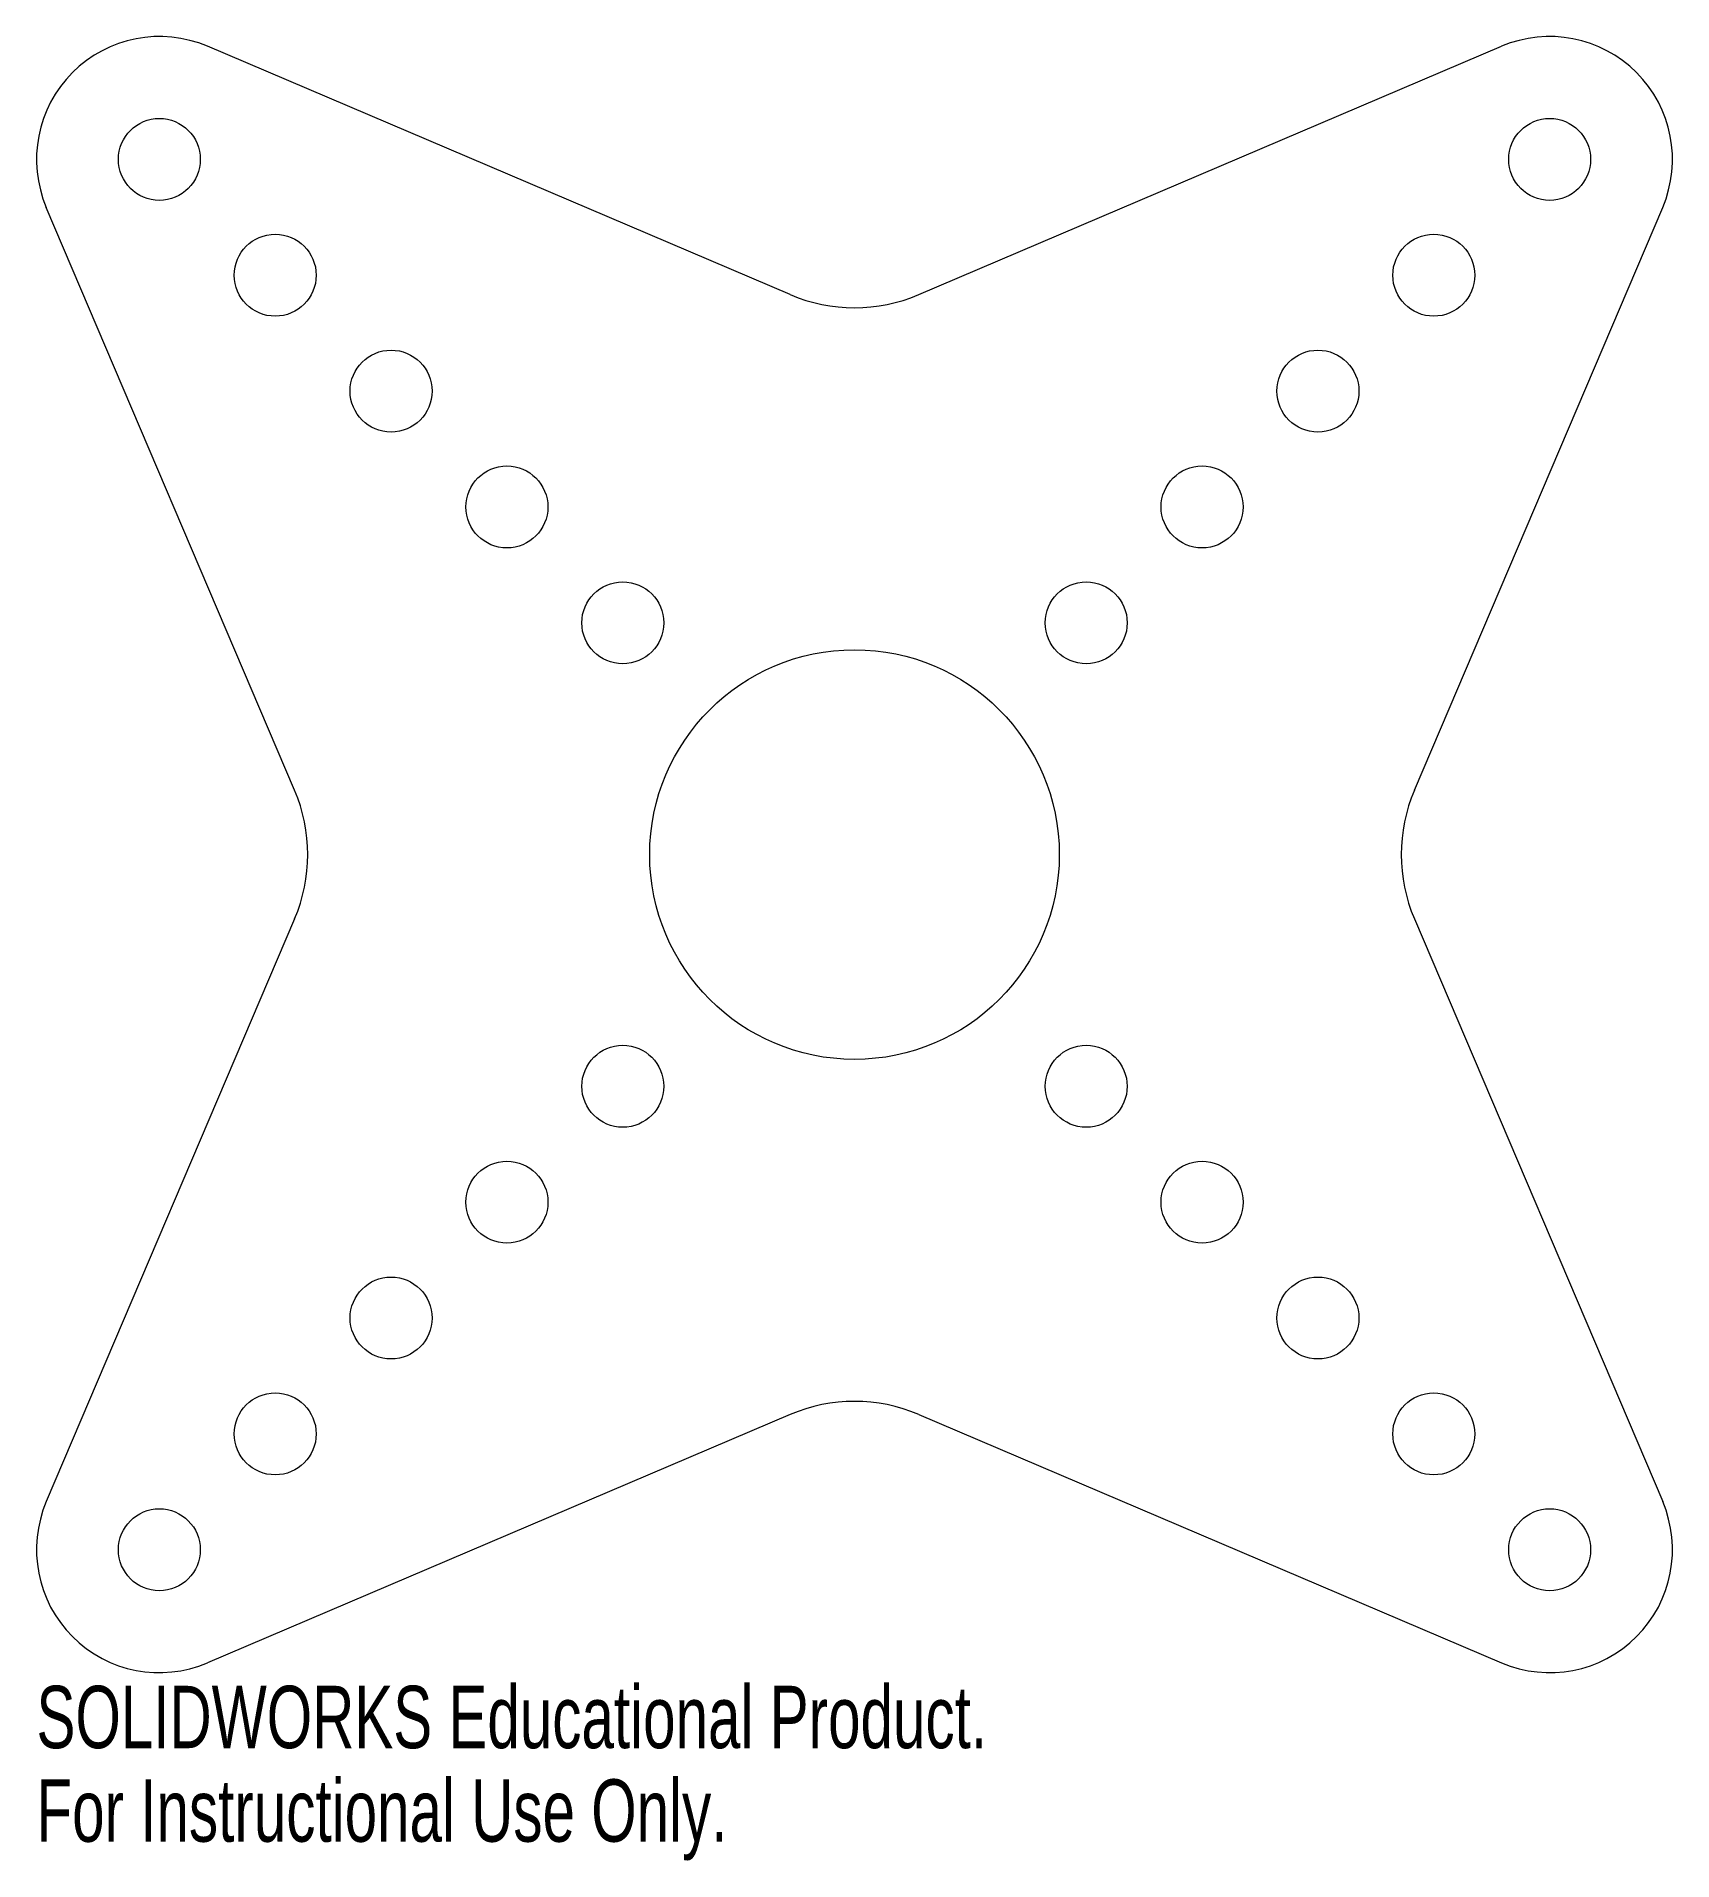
# Model space of a CAD drawing. Header units: inches. Extents: x -2.5 to 2.5, y -3.07 to 2.5.
import ezdxf

# ---------------------------------------------------------------- set-up
doc = ezdxf.new("R2010")
doc.units = ezdxf.units.IN
doc.header["$MEASUREMENT"] = 0
doc.styles.add('SLDTEXTSTYLE0', font='TXT', dxfattribs={"width": 0.7})

msp = doc.modelspace()

# ---------------------------------------------------------------- linework, layer by layer
at = {"color": 7, "linetype": 'Continuous', "lineweight": 15}
for p, q in [((-0.196, 1.7085), (-1.9743, 2.4663)), ((0.196, 1.7085), (1.9743, 2.4663)), ((-1.7085, 0.196), (-2.4663, 1.9743)), ((1.7085, 0.196), (2.4663, 1.9743)), ((-1.7085, -0.196), (-2.4663, -1.9743)), ((1.7085, -0.196), (2.4663, -1.9743)), ((-0.196, -1.7085), (-1.9743, -2.4663)), ((0.196, -1.7085), (1.9743, -2.4663))]:
    msp.add_line(p, q, dxfattribs=at)
for centre, radius in [((-2.1213, 2.1213), 0.125), ((2.1213, 2.1213), 0.125), ((-1.7678, 1.7678), 0.125), ((1.7678, 1.7678), 0.125), ((-1.4142, 1.4142), 0.125), ((1.4142, 1.4142), 0.125), ((-1.0607, 1.0607), 0.125), ((1.0607, 1.0607), 0.125), ((-0.7071, 0.7071), 0.125), ((0.7071, 0.7071), 0.125), ((0, 0), 0.625), ((-0.7071, -0.7071), 0.125), ((0.7071, -0.7071), 0.125), ((-1.0607, -1.0607), 0.125), ((1.0607, -1.0607), 0.125), ((-1.4142, -1.4142), 0.125), ((1.4142, -1.4142), 0.125), ((-1.7678, -1.7678), 0.125), ((1.7678, -1.7678), 0.125), ((-2.1213, -2.1213), 0.125), ((2.1213, -2.1213), 0.125)]:
    msp.add_circle(centre, radius, dxfattribs=at)
for centre, radius, start, end in [((-2.1213, 2.1213), 0.375, 66.9199, 203.0801), ((2.1213, 2.1213), 0.375, 336.9199, 113.0801), ((0, 2.1685), 0.5, 246.9199, 293.0801), ((-2.1685, 0), 0.5, 336.9199, 23.0801), ((2.1685, 0), 0.5, 156.9199, 203.0801), ((0, -2.1685), 0.5, 66.9199, 113.0801), ((-2.1213, -2.1213), 0.375, 156.9199, 293.0801), ((2.1213, -2.1213), 0.375, 246.9199, 23.0801)]:
    msp.add_arc(centre, radius, start, end, dxfattribs=at)

# ---------------------------------------------------------------- texts
at = {"color": 7, "linetype": 'Continuous', "char_height": 0.1903, "attachment_point": 1, "style": 'SLDTEXTSTYLE0'}
for s, insert in [('SOLIDWORKS Educational Product.', (-2.4963, -2.5365)), ('For Instructional Use Only.', (-2.4963, -2.8219))]:
    msp.add_mtext(s, dxfattribs=dict(at, insert=insert))

doc.saveas('drawing.dxf')
